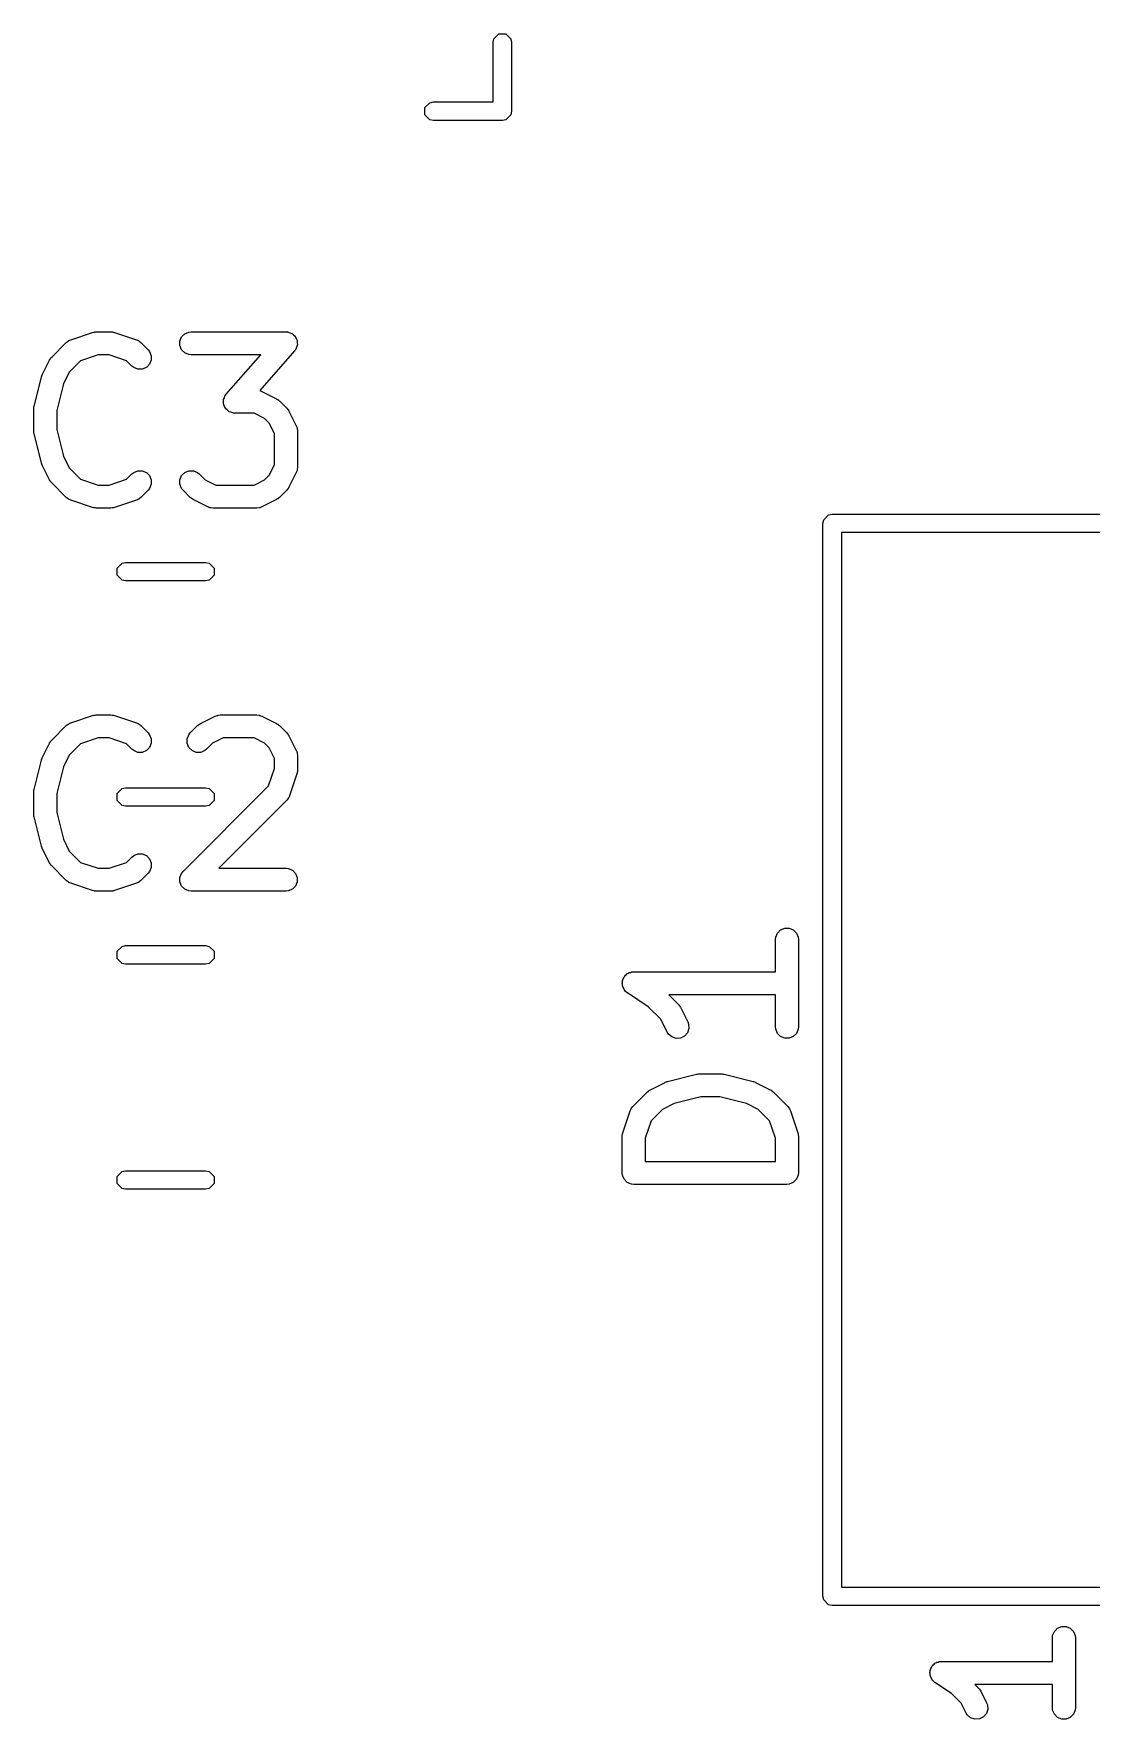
# Model space of a CAD drawing. Extents: x 6.9 to 63.2, y 18.4 to 42.8.
# Drawn here: x 47.39 to 54.29, y 20.15 to 31.15 of the extents above; entities that cross this region are included whole.
import ezdxf

# ---------------------------------------------------------------- set-up
doc = ezdxf.new("R2010")
doc.units = 0
doc.layers.add('BLACK', color=7, linetype='CONTINUOUS')

msp = doc.modelspace()

# ---------------------------------------------------------------- linework, layer by layer
at = {"layer": 'BLACK', "linetype": 'CONTINUOUS'}
for p, q in [((50.392067, 31.112961), (50.424539, 31.145433)), ((50.424539, 31.145433), (50.470461, 31.145433)), ((50.470461, 31.145433), (50.502933, 31.112961)), ((50.3875, 31.09), (50.392067, 31.112961)), ((50.3875, 30.7), (50.3875, 31.09)), ((50.502933, 31.112961), (50.5075, 31.09)), ((50.5075, 31.09), (50.5075, 30.64)), ((49.942067, 30.662961), (49.974539, 30.695433)), ((49.974539, 30.695433), (49.9975, 30.7)), ((49.9975, 30.7), (50.3875, 30.7)), ((49.942067, 30.617039), (49.942067, 30.662961)), ((49.974539, 30.584567), (49.942067, 30.617039)), ((49.9975, 30.58), (49.974539, 30.584567)), ((50.4475, 30.58), (49.9975, 30.58)), ((50.470461, 30.584567), (50.4475, 30.58)), ((50.502933, 30.617039), (50.470461, 30.584567)), ((50.5075, 30.64), (50.502933, 30.617039)), ((47.617619, 29.142718), (47.631045, 29.148712)), ((47.631045, 29.148712), (47.773901, 29.196331)), ((47.773901, 29.196331), (47.781156, 29.19798)), ((47.781156, 29.19798), (47.782987, 29.198739)), ((47.782987, 29.198739), (47.78564, 29.199)), ((47.78564, 29.199), (47.788238, 29.199591)), ((47.788238, 29.199591), (47.790212, 29.19945)), ((47.790212, 29.19945), (47.797619, 29.20018)), ((47.797619, 29.20018), (47.892857, 29.20018)), ((47.892857, 29.20018), (47.900262, 29.19945)), ((47.900262, 29.19945), (47.902237, 29.199591)), ((47.902237, 29.199591), (47.904834, 29.199)), ((47.904834, 29.199), (47.907489, 29.198739)), ((47.907489, 29.198739), (47.90932, 29.19798)), ((47.90932, 29.19798), (47.916574, 29.196331)), ((47.916574, 29.196331), (48.059431, 29.148712)), ((48.059431, 29.148712), (48.072856, 29.142718)), ((48.343108, 29.139812), (48.354307, 29.166848)), ((48.354307, 29.166848), (48.374999, 29.18754)), ((48.374999, 29.18754), (48.402035, 29.198739)), ((48.402035, 29.198739), (48.416667, 29.20018)), ((48.416667, 29.20018), (49.035714, 29.20018)), ((49.035714, 29.20018), (49.043452, 29.199417)), ((49.043452, 29.199417), (49.04542, 29.199549)), ((49.04542, 29.199549), (49.046775, 29.19909)), ((49.046775, 29.19909), (49.050346, 29.198739)), ((49.050346, 29.198739), (49.061603, 29.194075)), ((49.061603, 29.194075), (49.073141, 29.190174)), ((49.073141, 29.190174), (49.075045, 29.188508)), ((49.075045, 29.188508), (49.077382, 29.18754)), ((49.077382, 29.18754), (49.085992, 29.178929)), ((49.085992, 29.178929), (49.095165, 29.170904)), ((49.095165, 29.170904), (49.096287, 29.168634)), ((49.096287, 29.168634), (49.098074, 29.166848)), ((49.098074, 29.166848), (49.102734, 29.155597)), ((49.102734, 29.155597), (49.108137, 29.144672)), ((47.506491, 29.035356), (47.601729, 29.130594)), ((47.601729, 29.130594), (47.613094, 29.139922)), ((47.613094, 29.139922), (47.615584, 29.140953)), ((47.615584, 29.140953), (47.617619, 29.142718)), ((47.809789, 29.05018), (47.695276, 29.012009)), ((47.880687, 29.05018), (47.809789, 29.05018)), ((47.9952, 29.012008), (47.880687, 29.05018)), ((48.072856, 29.142718), (48.074891, 29.140952)), ((48.074891, 29.140952), (48.077382, 29.139921)), ((48.077382, 29.139921), (48.088747, 29.130594)), ((48.088747, 29.130594), (48.136366, 29.082975)), ((48.136366, 29.082975), (48.145693, 29.07161)), ((48.145693, 29.07161), (48.156892, 29.044574)), ((48.156892, 29.044574), (48.156892, 29.015311)), ((48.343108, 29.110548), (48.343108, 29.139812)), ((48.354307, 29.083512), (48.343108, 29.110548)), ((48.374999, 29.06282), (48.354307, 29.083512)), ((48.402035, 29.051621), (48.374999, 29.06282)), ((48.416667, 29.05018), (48.402035, 29.051621)), ((48.870432, 29.05018), (48.416667, 29.05018)), ((48.645938, 28.793616), (48.870432, 29.05018)), ((49.092157, 29.075792), (48.865261, 28.816482)), ((49.096678, 29.082116), (49.092157, 29.075792)), ((49.098074, 29.083512), (49.096678, 29.082116)), ((49.098622, 29.084835), (49.098074, 29.083512)), ((49.100708, 29.087753), (49.098622, 29.084835)), ((49.104609, 29.09929), (49.100708, 29.087753)), ((49.109273, 29.110548), (49.104609, 29.09929)), ((49.108137, 29.144672), (49.108305, 29.142148)), ((49.108305, 29.142148), (49.109273, 29.139812)), ((49.109273, 29.139812), (49.109273, 29.127627)), ((49.109273, 29.127627), (49.110083, 29.115474)), ((49.110083, 29.115474), (49.109273, 29.113078)), ((49.109273, 29.113078), (49.109273, 29.110548)), ((47.444823, 28.920626), (47.492442, 29.015864)), ((47.492442, 29.015864), (47.496406, 29.022163)), ((47.496406, 29.022163), (47.497164, 29.023991)), ((47.497164, 29.023991), (47.498852, 29.026047)), ((47.498852, 29.026047), (47.500274, 29.028307)), ((47.500274, 29.028307), (47.501772, 29.029606)), ((47.501772, 29.029606), (47.506491, 29.035356)), ((47.621163, 28.937896), (47.582669, 28.860909)), ((47.695276, 29.012009), (47.621163, 28.937896)), ((48.0303, 28.976909), (47.9952, 29.012008)), ((48.041665, 28.967582), (48.0303, 28.976909)), ((48.068701, 28.956383), (48.041665, 28.967582)), ((48.097964, 28.956383), (48.068701, 28.956383)), ((48.125, 28.967582), (48.097964, 28.956383)), ((48.145693, 28.988275), (48.125, 28.967582)), ((48.156892, 29.015311), (48.145693, 28.988275)), ((47.391525, 28.714799), (47.439144, 28.905275)), ((47.439144, 28.905275), (47.439529, 28.906354)), ((47.439529, 28.906354), (47.439568, 28.906894)), ((47.439568, 28.906894), (47.441895, 28.912975)), ((47.441895, 28.912975), (47.444091, 28.919121)), ((47.444091, 28.919121), (47.444413, 28.919556)), ((47.444413, 28.919556), (47.444823, 28.920626)), ((47.582669, 28.860909), (47.539286, 28.687375)), ((48.865261, 28.816482), (48.878779, 28.81131)), ((47.390184, 28.705728), (47.390727, 28.711241)), ((47.390727, 28.711241), (47.391149, 28.712262)), ((47.391149, 28.712262), (47.391525, 28.714799)), ((48.628012, 28.753934), (48.628822, 28.756329)), ((48.628822, 28.74178), (48.628012, 28.753934)), ((48.628822, 28.75886), (48.633485, 28.770117)), ((48.628822, 28.756329), (48.628822, 28.75886)), ((48.628822, 28.729596), (48.628822, 28.74178)), ((48.629789, 28.727259), (48.628822, 28.729596)), ((48.629958, 28.724736), (48.629789, 28.727259)), ((48.63536, 28.71381), (48.629958, 28.724736)), ((48.633485, 28.770117), (48.637387, 28.781655)), ((48.640021, 28.70256), (48.63536, 28.71381)), ((48.637387, 28.781655), (48.639472, 28.784572)), ((48.639472, 28.784572), (48.640021, 28.785896)), ((48.640021, 28.785896), (48.641416, 28.787291)), ((48.641416, 28.787291), (48.645938, 28.793616)), ((48.878779, 28.81131), (48.974017, 28.763691)), ((48.974017, 28.763691), (48.980316, 28.759726)), ((48.980316, 28.759726), (48.982144, 28.758969)), ((48.982144, 28.758969), (48.9842, 28.75728)), ((48.9842, 28.75728), (48.98646, 28.755859)), ((48.98646, 28.755859), (48.987759, 28.75436)), ((48.987759, 28.75436), (48.993509, 28.749642)), ((48.993509, 28.749642), (49.041128, 28.702023)), ((47.389286, 28.696609), (47.389537, 28.699162)), ((47.389286, 28.553752), (47.389286, 28.696609)), ((47.389375, 28.700255), (47.390184, 28.705728)), ((47.389537, 28.699162), (47.389375, 28.700255)), ((47.539286, 28.687375), (47.539286, 28.562986)), ((48.641807, 28.700773), (48.640021, 28.70256)), ((48.64293, 28.698504), (48.641807, 28.700773)), ((48.652102, 28.690478), (48.64293, 28.698504)), ((48.660713, 28.681868), (48.652102, 28.690478)), ((48.663049, 28.680899), (48.660713, 28.681868)), ((48.664954, 28.679234), (48.663049, 28.680899)), ((48.676491, 28.675332), (48.664954, 28.679234)), ((48.687749, 28.670669), (48.676491, 28.675332)), ((48.691319, 28.670317), (48.687749, 28.670669)), ((48.692675, 28.669859), (48.691319, 28.670317)), ((48.694642, 28.66999), (48.692675, 28.669859)), ((48.702381, 28.669228), (48.694642, 28.66999)), ((48.827533, 28.669228), (48.702381, 28.669228)), ((48.896049, 28.63497), (48.827533, 28.669228)), ((48.926456, 28.604563), (48.896049, 28.63497)), ((48.960714, 28.536047), (48.926456, 28.604563)), ((49.041128, 28.702023), (49.045846, 28.696273)), ((49.045846, 28.696273), (49.047345, 28.694974)), ((49.047345, 28.694974), (49.048766, 28.692714)), ((49.048766, 28.692714), (49.050455, 28.690658)), ((49.050455, 28.690658), (49.051212, 28.68883)), ((49.051212, 28.68883), (49.055177, 28.682531)), ((49.055177, 28.682531), (49.102796, 28.587293)), ((47.389537, 28.551198), (47.389286, 28.553752)), ((47.389375, 28.550106), (47.389537, 28.551198)), ((47.390184, 28.544632), (47.389375, 28.550106)), ((47.390727, 28.53912), (47.390184, 28.544632)), ((47.391149, 28.538098), (47.390727, 28.53912)), ((47.391525, 28.535562), (47.391149, 28.538098)), ((47.439144, 28.345086), (47.391525, 28.535562)), ((47.539286, 28.562986), (47.582669, 28.389452)), ((48.960714, 28.333362), (48.960714, 28.536047)), ((49.102796, 28.587293), (49.108051, 28.573562)), ((49.108051, 28.573562), (49.108242, 28.570872)), ((49.108242, 28.570872), (49.109273, 28.568384)), ((49.109273, 28.568384), (49.110714, 28.553752)), ((49.110714, 28.553752), (49.110714, 28.315657)), ((47.582669, 28.389452), (47.621163, 28.312465)), ((47.439529, 28.344006), (47.439144, 28.345086)), ((47.439568, 28.343467), (47.439529, 28.344006)), ((47.441895, 28.337385), (47.439568, 28.343467)), ((47.444091, 28.33124), (47.441895, 28.337385)), ((47.444413, 28.330804), (47.444091, 28.33124)), ((47.444823, 28.329735), (47.444413, 28.330804)), ((47.492442, 28.234497), (47.444823, 28.329735)), ((47.621163, 28.312465), (47.695275, 28.238352)), ((47.995199, 28.238351), (48.0303, 28.273452)), ((48.0303, 28.273452), (48.041665, 28.282779)), ((48.041665, 28.282779), (48.068701, 28.293978)), ((48.068701, 28.293978), (48.097964, 28.293978)), ((48.097964, 28.293978), (48.125, 28.282779)), ((48.125, 28.282779), (48.145693, 28.262086)), ((48.354307, 28.262087), (48.374999, 28.282779)), ((48.374999, 28.282779), (48.402036, 28.293978)), ((48.402036, 28.293978), (48.431298, 28.293978)), ((48.431298, 28.293978), (48.458335, 28.282779)), ((48.458335, 28.282779), (48.4697, 28.273452)), ((48.4697, 28.273452), (48.508712, 28.234439)), ((48.926456, 28.264846), (48.960714, 28.333362)), ((49.102796, 28.282116), (49.055177, 28.186878)), ((49.108051, 28.295847), (49.102796, 28.282116)), ((49.108242, 28.298536), (49.108051, 28.295847)), ((49.109273, 28.301025), (49.108242, 28.298536)), ((49.110714, 28.315657), (49.109273, 28.301025)), ((47.496406, 28.228197), (47.492442, 28.234497)), ((47.497164, 28.22637), (47.496406, 28.228197)), ((47.498852, 28.224313), (47.497164, 28.22637)), ((47.500274, 28.222054), (47.498852, 28.224313)), ((47.501772, 28.220754), (47.500274, 28.222054)), ((47.506491, 28.215005), (47.501772, 28.220754)), ((47.601729, 28.119767), (47.506491, 28.215005)), ((47.695275, 28.238352), (47.80979, 28.20018)), ((47.80979, 28.20018), (47.880686, 28.20018)), ((47.880686, 28.20018), (47.995199, 28.238351)), ((48.136366, 28.167386), (48.088747, 28.119767)), ((48.145693, 28.178751), (48.136366, 28.167386)), ((48.145693, 28.262086), (48.156892, 28.23505)), ((48.156892, 28.205787), (48.145693, 28.178751)), ((48.156892, 28.23505), (48.156892, 28.205787)), ((48.343108, 28.23505), (48.354307, 28.262087)), ((48.343108, 28.205788), (48.343108, 28.23505)), ((48.354307, 28.178751), (48.343108, 28.205788)), ((48.363634, 28.167386), (48.354307, 28.178751)), ((48.411253, 28.119767), (48.363634, 28.167386)), ((48.508712, 28.234439), (48.57723, 28.20018)), ((48.57723, 28.20018), (48.827532, 28.20018)), ((48.827532, 28.20018), (48.896048, 28.234438)), ((48.896048, 28.234438), (48.926456, 28.264846)), ((49.041128, 28.167386), (48.993509, 28.119767)), ((49.045846, 28.173135), (49.041128, 28.167386)), ((49.047345, 28.174435), (49.045846, 28.173135)), ((49.048766, 28.176694), (49.047345, 28.174435)), ((49.050455, 28.178751), (49.048766, 28.176694)), ((49.051212, 28.180578), (49.050455, 28.178751)), ((49.055177, 28.186878), (49.051212, 28.180578)), ((47.613094, 28.110439), (47.601729, 28.119767)), ((47.615584, 28.109407), (47.613094, 28.110439)), ((47.617619, 28.107643), (47.615584, 28.109407)), ((47.631044, 28.101649), (47.617619, 28.107643)), ((47.773902, 28.054029), (47.631044, 28.101649)), ((47.781156, 28.052379), (47.773902, 28.054029)), ((47.782987, 28.051621), (47.781156, 28.052379)), ((47.78564, 28.051359), (47.782987, 28.051621)), ((47.788238, 28.050769), (47.78564, 28.051359)), ((47.790213, 28.050909), (47.788238, 28.050769)), ((47.797619, 28.05018), (47.790213, 28.050909)), ((47.892857, 28.05018), (47.797619, 28.05018)), ((47.900262, 28.050909), (47.892857, 28.05018)), ((47.902238, 28.050769), (47.900262, 28.050909)), ((47.904835, 28.051359), (47.902238, 28.050769)), ((47.907489, 28.051621), (47.904835, 28.051359)), ((47.909319, 28.052379), (47.907489, 28.051621)), ((47.916575, 28.054029), (47.909319, 28.052379)), ((48.059432, 28.101649), (47.916575, 28.054029)), ((48.072857, 28.107643), (48.059432, 28.101649)), ((48.074893, 28.109409), (48.072857, 28.107643)), ((48.077382, 28.11044), (48.074893, 28.109409)), ((48.088747, 28.119767), (48.077382, 28.11044)), ((48.417005, 28.115046), (48.411253, 28.119767)), ((48.418302, 28.113551), (48.417005, 28.115046)), ((48.420557, 28.112131), (48.418302, 28.113551)), ((48.422618, 28.11044), (48.420557, 28.112131)), ((48.424446, 28.109682), (48.422618, 28.11044)), ((48.430744, 28.105718), (48.424446, 28.109682)), ((48.525983, 28.058098), (48.430744, 28.105718)), ((48.539714, 28.052843), (48.525983, 28.058098)), ((48.542403, 28.052651), (48.539714, 28.052843)), ((48.544892, 28.051621), (48.542403, 28.052651)), ((48.559524, 28.05018), (48.544892, 28.051621)), ((48.845238, 28.05018), (48.559524, 28.05018)), ((48.85987, 28.051621), (48.845238, 28.05018)), ((48.862358, 28.052651), (48.85987, 28.051621)), ((48.865048, 28.052843), (48.862358, 28.052651)), ((48.87878, 28.058098), (48.865048, 28.052843)), ((48.974018, 28.105718), (48.87878, 28.058098)), ((48.980316, 28.109683), (48.974018, 28.105718)), ((48.982144, 28.11044), (48.980316, 28.109683)), ((48.984201, 28.112128), (48.982144, 28.11044)), ((48.986461, 28.113551), (48.984201, 28.112128)), ((48.98776, 28.115049), (48.986461, 28.113551)), ((48.993509, 28.119767), (48.98776, 28.115049)), ((52.54, 27.95), (52.544567, 27.972961)), ((52.54, 20.95), (52.54, 27.95)), ((52.544567, 27.972961), (52.577039, 28.005433)), ((52.577039, 28.005433), (52.6, 28.01)), ((52.6, 28.01), (57.65, 28.01)), ((52.66, 27.89), (52.66, 21.01)), ((57.625148, 27.89), (52.66, 27.89)), ((47.933315, 27.657961), (47.965787, 27.690433)), ((47.933315, 27.612039), (47.933315, 27.657961)), ((47.965787, 27.579567), (47.933315, 27.612039)), ((47.965787, 27.690433), (47.988748, 27.695)), ((47.988748, 27.695), (48.511252, 27.695)), ((48.511252, 27.695), (48.534213, 27.690433)), ((48.534213, 27.690433), (48.566685, 27.657961)), ((48.566685, 27.612039), (48.534213, 27.579567)), ((48.566685, 27.657961), (48.566685, 27.612039)), ((47.988748, 27.575), (47.965787, 27.579567)), ((48.511252, 27.575), (47.988748, 27.575)), ((48.534213, 27.579567), (48.511252, 27.575)), ((47.506491, 26.535356), (47.601729, 26.630594)), ((47.601729, 26.630594), (47.613094, 26.639922)), ((47.613094, 26.639922), (47.615584, 26.640953)), ((47.615584, 26.640953), (47.617619, 26.642718)), ((47.617619, 26.642718), (47.631045, 26.648712)), ((47.631045, 26.648712), (47.773901, 26.696331)), ((47.773901, 26.696331), (47.781156, 26.69798)), ((47.781156, 26.69798), (47.782987, 26.698739)), ((47.782987, 26.698739), (47.78564, 26.699)), ((47.78564, 26.699), (47.788238, 26.699591)), ((47.788238, 26.699591), (47.790212, 26.69945)), ((47.790212, 26.69945), (47.797619, 26.70018)), ((47.797619, 26.70018), (47.892857, 26.70018)), ((47.892857, 26.70018), (47.900262, 26.69945)), ((47.900262, 26.69945), (47.902237, 26.699591)), ((47.902237, 26.699591), (47.904834, 26.699)), ((47.904834, 26.699), (47.907489, 26.698739)), ((47.907489, 26.698739), (47.90932, 26.69798)), ((47.90932, 26.69798), (47.916574, 26.696331)), ((47.916574, 26.696331), (48.059431, 26.648712)), ((48.059431, 26.648712), (48.072856, 26.642718)), ((48.072856, 26.642718), (48.074891, 26.640952)), ((48.074891, 26.640952), (48.077382, 26.639921)), ((48.077382, 26.639921), (48.088747, 26.630594)), ((48.088747, 26.630594), (48.136366, 26.582975)), ((48.411253, 26.582975), (48.458872, 26.630594)), ((48.458872, 26.630594), (48.464621, 26.635312)), ((48.464621, 26.635312), (48.465921, 26.636811)), ((48.465921, 26.636811), (48.46818, 26.638232)), ((48.46818, 26.638232), (48.470237, 26.639921)), ((48.470237, 26.639921), (48.472064, 26.640678)), ((48.472064, 26.640678), (48.478364, 26.644643)), ((48.478364, 26.644643), (48.573602, 26.692262)), ((48.573602, 26.692262), (48.587333, 26.697517)), ((48.587333, 26.697517), (48.590022, 26.697708)), ((48.590022, 26.697708), (48.592511, 26.698739)), ((48.592511, 26.698739), (48.607143, 26.70018)), ((48.607143, 26.70018), (48.845238, 26.70018)), ((48.845238, 26.70018), (48.85987, 26.698739)), ((48.85987, 26.698739), (48.862359, 26.697707)), ((48.862359, 26.697707), (48.865047, 26.697517)), ((48.865047, 26.697517), (48.878779, 26.692262)), ((48.878779, 26.692262), (48.974017, 26.644643)), ((48.974017, 26.644643), (48.980316, 26.640678)), ((48.980316, 26.640678), (48.982144, 26.639921)), ((48.982144, 26.639921), (48.9842, 26.638232)), ((48.9842, 26.638232), (48.98646, 26.636811)), ((48.98646, 26.636811), (48.987759, 26.635312)), ((48.987759, 26.635312), (48.993509, 26.630594)), ((48.993509, 26.630594), (49.041128, 26.582975)), ((47.444823, 26.420626), (47.492442, 26.515864)), ((47.492442, 26.515864), (47.496406, 26.522163)), ((47.496406, 26.522163), (47.497164, 26.523991)), ((47.497164, 26.523991), (47.498852, 26.526047)), ((47.498852, 26.526047), (47.500274, 26.528307)), ((47.500274, 26.528307), (47.501772, 26.529606)), ((47.501772, 26.529606), (47.506491, 26.535356)), ((47.695276, 26.512009), (47.621163, 26.437896)), ((47.809789, 26.55018), (47.695276, 26.512009)), ((47.880687, 26.55018), (47.809789, 26.55018)), ((47.9952, 26.512008), (47.880687, 26.55018)), ((48.0303, 26.476909), (47.9952, 26.512008)), ((48.136366, 26.582975), (48.145693, 26.57161)), ((48.145693, 26.57161), (48.156892, 26.544574)), ((48.156892, 26.515311), (48.145693, 26.488275)), ((48.156892, 26.544574), (48.156892, 26.515311)), ((48.390727, 26.544573), (48.401926, 26.57161)), ((48.390727, 26.515311), (48.390727, 26.544573)), ((48.401926, 26.488274), (48.390727, 26.515311)), ((48.401926, 26.57161), (48.411253, 26.582975)), ((48.556332, 26.515922), (48.517319, 26.476909)), ((48.624848, 26.55018), (48.556332, 26.515922)), ((48.827533, 26.55018), (48.624848, 26.55018)), ((48.896049, 26.515922), (48.827533, 26.55018)), ((48.926456, 26.485515), (48.896049, 26.515922)), ((49.041128, 26.582975), (49.045846, 26.577225)), ((49.045846, 26.577225), (49.047345, 26.575926)), ((49.047345, 26.575926), (49.048766, 26.573666)), ((49.048766, 26.573666), (49.050455, 26.57161)), ((49.050455, 26.57161), (49.051212, 26.569782)), ((49.051212, 26.569782), (49.055177, 26.563483)), ((49.055177, 26.563483), (49.102796, 26.468245)), ((47.391525, 26.214799), (47.439144, 26.405275)), ((47.439144, 26.405275), (47.439529, 26.406354)), ((47.439529, 26.406354), (47.439568, 26.406894)), ((47.439568, 26.406894), (47.441895, 26.412975)), ((47.441895, 26.412975), (47.444091, 26.419121)), ((47.444091, 26.419121), (47.444413, 26.419556)), ((47.444413, 26.419556), (47.444823, 26.420626)), ((47.621163, 26.437896), (47.582669, 26.360909)), ((48.041665, 26.467582), (48.0303, 26.476909)), ((48.068701, 26.456383), (48.041665, 26.467582)), ((48.097964, 26.456383), (48.068701, 26.456383)), ((48.125, 26.467582), (48.097964, 26.456383)), ((48.145693, 26.488275), (48.125, 26.467582)), ((48.422618, 26.467582), (48.401926, 26.488274)), ((48.449655, 26.456383), (48.422618, 26.467582)), ((48.478917, 26.456383), (48.449655, 26.456383)), ((48.505954, 26.467582), (48.478917, 26.456383)), ((48.517319, 26.476909), (48.505954, 26.467582)), ((48.960714, 26.416999), (48.926456, 26.485515)), ((48.960714, 26.351636), (48.960714, 26.416999)), ((49.102796, 26.468245), (49.108051, 26.454514)), ((49.108051, 26.454514), (49.108242, 26.451824)), ((49.108242, 26.451824), (49.109273, 26.449336)), ((49.109273, 26.449336), (49.110714, 26.434704)), ((49.110714, 26.434704), (49.110714, 26.339466)), ((47.582669, 26.360909), (47.539286, 26.187375)), ((48.922542, 26.237122), (48.960714, 26.351636)), ((49.106865, 26.315748), (49.059246, 26.172892)), ((49.108514, 26.323003), (49.106865, 26.315748)), ((49.109273, 26.324834), (49.108514, 26.323003)), ((49.109534, 26.327487), (49.109273, 26.324834)), ((49.110125, 26.330085), (49.109534, 26.327487)), ((49.110714, 26.339466), (49.109984, 26.332059)), ((49.109984, 26.332059), (49.110125, 26.330085)), ((47.389286, 26.196609), (47.389537, 26.199162)), ((47.389286, 26.053752), (47.389286, 26.196609)), ((47.389375, 26.200255), (47.390184, 26.205728)), ((47.389537, 26.199162), (47.389375, 26.200255)), ((47.390184, 26.205728), (47.390727, 26.211241)), ((47.390727, 26.211241), (47.391149, 26.212262)), ((47.391149, 26.212262), (47.391525, 26.214799)), ((47.539286, 26.187375), (47.539286, 26.062986)), ((47.933315, 26.187961), (47.965787, 26.220433)), ((47.933315, 26.142039), (47.933315, 26.187961)), ((47.965787, 26.220433), (47.988748, 26.225)), ((47.988748, 26.225), (48.511252, 26.225)), ((48.363634, 25.678213), (48.922542, 26.237122)), ((48.511252, 26.225), (48.534213, 26.220433)), ((48.534213, 26.220433), (48.566685, 26.187961)), ((48.566685, 26.187961), (48.566685, 26.142039)), ((47.965787, 26.109567), (47.933315, 26.142039)), ((47.988748, 26.105), (47.965787, 26.109567)), ((48.511252, 26.105), (47.988748, 26.105)), ((48.534213, 26.109567), (48.511252, 26.105)), ((48.566685, 26.142039), (48.534213, 26.109567)), ((49.041128, 26.143576), (48.597733, 25.70018)), ((49.050456, 26.154941), (49.041128, 26.143576)), ((49.051487, 26.157431), (49.050456, 26.154941)), ((49.053252, 26.159466), (49.051487, 26.157431)), ((49.059246, 26.172892), (49.053252, 26.159466)), ((47.389537, 26.051198), (47.389286, 26.053752)), ((47.389375, 26.050106), (47.389537, 26.051198)), ((47.390184, 26.044632), (47.389375, 26.050106)), ((47.390727, 26.03912), (47.390184, 26.044632)), ((47.391149, 26.038098), (47.390727, 26.03912)), ((47.391525, 26.035562), (47.391149, 26.038098)), ((47.439144, 25.845086), (47.391525, 26.035562)), ((47.539286, 26.062986), (47.582669, 25.889452)), ((47.582669, 25.889452), (47.621163, 25.812465)), ((47.439529, 25.844006), (47.439144, 25.845086)), ((47.439568, 25.843467), (47.439529, 25.844006)), ((47.441895, 25.837385), (47.439568, 25.843467)), ((47.444091, 25.83124), (47.441895, 25.837385)), ((47.444413, 25.830804), (47.444091, 25.83124)), ((47.444823, 25.829735), (47.444413, 25.830804)), ((47.492442, 25.734497), (47.444823, 25.829735)), ((47.621163, 25.812465), (47.695275, 25.738352)), ((47.695275, 25.738352), (47.80979, 25.70018)), ((47.880686, 25.70018), (47.995199, 25.738351)), ((47.995199, 25.738351), (48.0303, 25.773452)), ((48.0303, 25.773452), (48.041665, 25.782779)), ((48.041665, 25.782779), (48.068701, 25.793978)), ((48.068701, 25.793978), (48.097964, 25.793978)), ((48.097964, 25.793978), (48.125, 25.782779)), ((48.125, 25.782779), (48.145693, 25.762086)), ((48.145693, 25.762086), (48.156892, 25.73505)), ((47.496406, 25.728197), (47.492442, 25.734497)), ((47.497164, 25.72637), (47.496406, 25.728197)), ((47.498852, 25.724313), (47.497164, 25.72637)), ((47.500274, 25.722054), (47.498852, 25.724313)), ((47.501772, 25.720754), (47.500274, 25.722054)), ((47.506491, 25.715005), (47.501772, 25.720754)), ((47.601729, 25.619767), (47.506491, 25.715005)), ((47.80979, 25.70018), (47.880686, 25.70018)), ((48.136366, 25.667386), (48.088747, 25.619767)), ((48.145693, 25.678751), (48.136366, 25.667386)), ((48.156892, 25.705787), (48.145693, 25.678751)), ((48.156892, 25.73505), (48.156892, 25.705787)), ((48.343108, 25.639812), (48.354307, 25.666848)), ((48.343108, 25.610548), (48.343108, 25.639812)), ((48.354307, 25.666848), (48.363634, 25.678213)), ((48.597733, 25.70018), (49.035714, 25.70018)), ((49.035714, 25.70018), (49.050346, 25.698739)), ((49.050346, 25.698739), (49.077382, 25.68754)), ((49.077382, 25.68754), (49.098074, 25.666848)), ((49.098074, 25.666848), (49.109273, 25.639812)), ((49.109273, 25.639812), (49.109273, 25.610548)), ((47.613094, 25.610439), (47.601729, 25.619767)), ((47.615584, 25.609407), (47.613094, 25.610439)), ((47.617619, 25.607643), (47.615584, 25.609407)), ((47.631044, 25.601649), (47.617619, 25.607643)), ((47.773902, 25.554029), (47.631044, 25.601649)), ((47.781156, 25.552379), (47.773902, 25.554029)), ((47.782987, 25.551621), (47.781156, 25.552379)), ((47.78564, 25.551359), (47.782987, 25.551621)), ((47.788238, 25.550769), (47.78564, 25.551359)), ((47.790213, 25.550909), (47.788238, 25.550769)), ((47.797619, 25.55018), (47.790213, 25.550909)), ((47.892857, 25.55018), (47.797619, 25.55018)), ((47.900262, 25.550909), (47.892857, 25.55018)), ((47.902238, 25.550769), (47.900262, 25.550909)), ((47.904835, 25.551359), (47.902238, 25.550769)), ((47.907489, 25.551621), (47.904835, 25.551359)), ((47.909319, 25.552379), (47.907489, 25.551621)), ((47.916575, 25.554029), (47.909319, 25.552379)), ((48.059432, 25.601649), (47.916575, 25.554029)), ((48.072857, 25.607643), (48.059432, 25.601649)), ((48.074893, 25.609409), (48.072857, 25.607643)), ((48.077382, 25.61044), (48.074893, 25.609409)), ((48.088747, 25.619767), (48.077382, 25.61044)), ((48.354307, 25.583512), (48.343108, 25.610548)), ((48.374999, 25.56282), (48.354307, 25.583512)), ((48.402035, 25.551621), (48.374999, 25.56282)), ((48.416667, 25.55018), (48.402035, 25.551621)), ((49.035714, 25.55018), (48.416667, 25.55018)), ((49.050346, 25.551621), (49.035714, 25.55018)), ((49.077382, 25.56282), (49.050346, 25.551621)), ((49.098074, 25.583512), (49.077382, 25.56282)), ((49.109273, 25.610548), (49.098074, 25.583512)), ((52.242459, 25.277382), (52.263151, 25.298074)), ((52.263151, 25.298074), (52.290187, 25.309273)), ((52.290187, 25.309273), (52.319451, 25.309273)), ((52.319451, 25.309273), (52.346487, 25.298074)), ((52.346487, 25.298074), (52.367179, 25.277382)), ((47.933315, 25.157961), (47.965787, 25.190433)), ((47.965787, 25.190433), (47.988748, 25.195)), ((47.988748, 25.195), (48.511252, 25.195)), ((48.511252, 25.195), (48.534213, 25.190433)), ((48.534213, 25.190433), (48.566685, 25.157961)), ((52.229819, 25.235714), (52.23126, 25.250346)), ((52.229819, 25.025), (52.229819, 25.235714)), ((52.23126, 25.250346), (52.242459, 25.277382)), ((52.367179, 25.277382), (52.378378, 25.250346)), ((52.378378, 25.250346), (52.379819, 25.235714)), ((52.379819, 25.235714), (52.379819, 24.664286)), ((47.933315, 25.112039), (47.933315, 25.157961)), ((47.965787, 25.079567), (47.933315, 25.112039)), ((47.988748, 25.075), (47.965787, 25.079567)), ((48.534213, 25.079567), (48.511252, 25.075)), ((48.566685, 25.112039), (48.534213, 25.079567)), ((48.566685, 25.157961), (48.566685, 25.112039)), ((48.511252, 25.075), (47.988748, 25.075)), ((51.23126, 24.964632), (51.234072, 24.97142)), ((51.234072, 24.97142), (51.235498, 24.978629)), ((51.235498, 24.978629), (51.239617, 24.984807)), ((51.239617, 24.984807), (51.242459, 24.991668)), ((51.242459, 24.991668), (51.247654, 24.996863)), ((51.247654, 24.996863), (51.251731, 25.002978)), ((51.251731, 25.002978), (51.2579, 25.007109)), ((51.2579, 25.007109), (51.263151, 25.01236)), ((51.263151, 25.01236), (51.26994, 25.015172)), ((51.26994, 25.015172), (51.276046, 25.019261)), ((51.276046, 25.019261), (51.283326, 25.020717)), ((51.283326, 25.020717), (51.290187, 25.023559)), ((51.290187, 25.023559), (51.304663, 25.024984)), ((51.304663, 25.024984), (51.30474, 25.025)), ((51.30474, 25.025), (51.304766, 25.024994)), ((51.304766, 25.024994), (51.304819, 25.025)), ((51.304819, 25.025), (52.229819, 25.025)), ((51.229819, 24.949921), (51.23126, 24.957205)), ((51.23126, 24.942716), (51.229819, 24.949921)), ((51.23126, 24.957205), (51.23126, 24.964632)), ((51.23126, 24.935368), (51.23126, 24.942716)), ((51.234101, 24.928507), (51.23126, 24.935368)), ((51.235558, 24.921227), (51.234101, 24.928507)), ((51.239646, 24.915121), (51.235558, 24.921227)), ((51.242459, 24.908332), (51.239646, 24.915121)), ((51.247709, 24.903081), (51.242459, 24.908332)), ((51.251841, 24.896912), (51.247709, 24.903081)), ((51.263099, 24.887691), (51.251841, 24.896912)), ((51.263151, 24.88764), (51.263099, 24.887691)), ((51.263173, 24.88763), (51.263151, 24.88764)), ((51.263216, 24.887596), (51.263173, 24.88763)), ((51.399894, 24.796477), (51.263216, 24.887596)), ((52.229819, 24.875), (51.533504, 24.875)), ((51.533504, 24.875), (51.595947, 24.812557)), ((52.229819, 24.664286), (52.229819, 24.875)), ((51.481275, 24.715097), (51.399894, 24.796477)), ((51.595947, 24.812557), (51.600667, 24.806806)), ((51.600667, 24.806806), (51.602164, 24.805508)), ((51.602164, 24.805508), (51.603583, 24.803253)), ((51.603583, 24.803253), (51.605275, 24.801192)), ((51.605275, 24.801192), (51.606033, 24.799359)), ((51.606033, 24.799359), (51.609996, 24.793065)), ((51.609996, 24.793065), (51.657615, 24.697827)), ((51.523451, 24.630745), (51.481275, 24.715097)), ((51.664944, 24.654906), (51.65569, 24.627144)), ((51.657615, 24.697827), (51.66287, 24.684096)), ((51.66287, 24.684096), (51.664944, 24.654906)), ((52.23126, 24.649654), (52.229819, 24.664286)), ((52.242459, 24.622618), (52.23126, 24.649654)), ((52.378378, 24.649654), (52.367179, 24.622618)), ((52.379819, 24.664286), (52.378378, 24.649654)), ((51.531283, 24.618302), (51.523451, 24.630745)), ((51.553391, 24.599129), (51.531283, 24.618302)), ((51.581152, 24.589875), (51.553391, 24.599129)), ((51.610342, 24.591949), (51.581152, 24.589875)), ((51.636517, 24.605037), (51.610342, 24.591949)), ((51.65569, 24.627144), (51.636517, 24.605037)), ((52.263151, 24.601926), (52.242459, 24.622618)), ((52.290187, 24.590727), (52.263151, 24.601926)), ((52.319451, 24.590727), (52.290187, 24.590727)), ((52.346487, 24.601926), (52.319451, 24.590727)), ((52.367179, 24.622618), (52.346487, 24.601926)), ((51.517014, 24.30572), (51.523104, 24.308051)), ((51.523104, 24.308051), (51.523644, 24.308089)), ((51.523644, 24.308089), (51.524724, 24.308475)), ((51.524724, 24.308475), (51.7152, 24.356094)), ((51.7152, 24.356094), (51.717736, 24.356469)), ((51.717736, 24.356469), (51.718758, 24.356892)), ((51.718758, 24.356892), (51.72427, 24.357434)), ((51.72427, 24.357434), (51.729744, 24.358244)), ((51.729744, 24.358244), (51.730836, 24.358081)), ((51.730836, 24.358081), (51.73339, 24.358333)), ((51.73339, 24.358333), (51.876247, 24.358333)), ((51.876247, 24.358333), (51.8788, 24.358081)), ((51.8788, 24.358081), (51.879893, 24.358244)), ((51.879893, 24.358244), (51.885366, 24.357434)), ((51.885366, 24.357434), (51.890879, 24.356892)), ((51.890879, 24.356892), (51.8919, 24.356469)), ((51.8919, 24.356469), (51.894437, 24.356094)), ((51.894437, 24.356094), (52.084913, 24.308475)), ((52.084913, 24.308475), (52.085992, 24.308089)), ((52.085992, 24.308089), (52.086532, 24.308051)), ((52.086532, 24.308051), (52.092613, 24.305723)), ((51.299405, 24.14589), (51.394643, 24.241128)), ((51.394643, 24.241128), (51.400393, 24.245848)), ((51.400393, 24.245848), (51.401692, 24.247345)), ((51.401692, 24.247345), (51.403946, 24.248764)), ((51.403946, 24.248764), (51.406008, 24.250456)), ((51.406008, 24.250456), (51.40784, 24.251214)), ((51.40784, 24.251214), (51.414135, 24.255177)), ((51.414135, 24.255177), (51.509373, 24.302796)), ((51.509373, 24.302796), (51.510442, 24.303205)), ((51.510442, 24.303205), (51.510878, 24.303528)), ((51.510878, 24.303528), (51.517014, 24.30572)), ((51.742624, 24.208333), (51.56909, 24.164949)), ((51.867013, 24.208333), (51.742624, 24.208333)), ((52.040547, 24.164949), (51.867013, 24.208333)), ((52.092613, 24.305723), (52.098759, 24.303528)), ((52.098759, 24.303528), (52.099194, 24.303205)), ((52.099194, 24.303205), (52.100264, 24.302796)), ((52.100264, 24.302796), (52.195502, 24.255177)), ((52.195502, 24.255177), (52.201798, 24.251213)), ((52.201798, 24.251213), (52.203628, 24.250456)), ((52.203628, 24.250456), (52.205686, 24.248766)), ((52.205686, 24.248766), (52.207945, 24.247345)), ((52.207945, 24.247345), (52.209244, 24.245846)), ((52.209244, 24.245846), (52.214994, 24.241128)), ((52.214994, 24.241128), (52.310233, 24.14589)), ((51.233668, 23.973717), (51.281287, 24.116574)), ((51.281287, 24.116574), (51.287281, 24.129999)), ((51.287281, 24.129999), (51.289046, 24.132034)), ((51.289046, 24.132034), (51.290078, 24.134525)), ((51.290078, 24.134525), (51.299405, 24.14589)), ((51.492103, 24.126456), (51.41799, 24.052343)), ((51.56909, 24.164949), (51.492103, 24.126456)), ((52.117534, 24.126455), (52.040547, 24.164949)), ((52.191648, 24.052342), (52.117534, 24.126455)), ((52.310233, 24.14589), (52.319561, 24.134525)), ((52.319561, 24.134525), (52.320592, 24.132034)), ((52.320592, 24.132034), (52.322357, 24.13)), ((52.322357, 24.13), (52.328351, 24.116574)), ((52.328351, 24.116574), (52.37597, 23.973718)), ((51.41799, 24.052343), (51.379819, 23.937829)), ((52.229819, 23.93783), (52.191648, 24.052342)), ((51.229819, 23.95), (51.230548, 23.957405)), ((51.229819, 23.711905), (51.229819, 23.95)), ((51.230408, 23.95938), (51.230998, 23.961977)), ((51.230548, 23.957405), (51.230408, 23.95938)), ((51.230998, 23.961977), (51.23126, 23.964632)), ((51.23126, 23.964632), (51.232018, 23.966463)), ((51.232018, 23.966463), (51.233668, 23.973717)), ((51.379819, 23.937829), (51.379819, 23.786905)), ((52.229819, 23.786905), (52.229819, 23.93783)), ((52.37597, 23.973718), (52.377619, 23.966462)), ((52.377619, 23.966462), (52.378378, 23.964632)), ((52.378378, 23.964632), (52.378639, 23.961978)), ((52.378639, 23.961978), (52.37923, 23.959381)), ((52.37923, 23.959381), (52.379089, 23.957406)), ((52.379089, 23.957406), (52.379819, 23.95)), ((52.379819, 23.95), (52.379819, 23.711905)), ((51.379819, 23.786905), (52.229819, 23.786905)), ((47.933315, 23.687961), (47.965787, 23.720433)), ((47.933315, 23.642039), (47.933315, 23.687961)), ((47.965787, 23.720433), (47.988748, 23.725)), ((47.988748, 23.725), (48.511252, 23.725)), ((48.511252, 23.725), (48.534213, 23.720433)), ((48.534213, 23.720433), (48.566685, 23.687961)), ((48.566685, 23.687961), (48.566685, 23.642039)), ((51.23126, 23.697273), (51.229819, 23.711905)), ((51.242459, 23.670237), (51.23126, 23.697273)), ((51.263151, 23.649545), (51.242459, 23.670237)), ((51.290187, 23.638346), (51.263151, 23.649545)), ((52.346487, 23.649545), (52.319451, 23.638346)), ((52.367179, 23.670237), (52.346487, 23.649545)), ((52.378378, 23.697273), (52.367179, 23.670237)), ((52.379819, 23.711905), (52.378378, 23.697273)), ((47.965787, 23.609567), (47.933315, 23.642039)), ((47.988748, 23.605), (47.965787, 23.609567)), ((48.511252, 23.605), (47.988748, 23.605)), ((48.534213, 23.609567), (48.511252, 23.605)), ((48.566685, 23.642039), (48.534213, 23.609567)), ((51.304819, 23.636905), (51.290187, 23.638346)), ((52.304819, 23.636905), (51.304819, 23.636905)), ((52.319451, 23.638346), (52.304819, 23.636905)), ((52.66, 21.01), (58.04, 21.01)), ((52.544567, 20.927039), (52.54, 20.95)), ((52.577039, 20.894567), (52.544567, 20.927039)), ((52.6, 20.89), (52.577039, 20.894567)), ((58.1, 20.89), (52.6, 20.89)), ((54.037295, 20.678571), (54.038736, 20.693203)), ((54.037295, 20.525), (54.037295, 20.678571)), ((54.038736, 20.693203), (54.049935, 20.720239)), ((54.049935, 20.720239), (54.070627, 20.740931)), ((54.070627, 20.740931), (54.097663, 20.75213)), ((54.097663, 20.75213), (54.126927, 20.75213)), ((54.126927, 20.75213), (54.153963, 20.740931)), ((54.153963, 20.740931), (54.174655, 20.720239)), ((54.174655, 20.720239), (54.185854, 20.693203)), ((54.185854, 20.693203), (54.187295, 20.678571)), ((54.187295, 20.678571), (54.187295, 20.221428)), ((53.237295, 20.449922), (53.238736, 20.457206)), ((53.238736, 20.464632), (53.241547, 20.47142)), ((53.238736, 20.457206), (53.238736, 20.464632)), ((53.241547, 20.47142), (53.242974, 20.478629)), ((53.242974, 20.478629), (53.247093, 20.484807)), ((53.247093, 20.484807), (53.249935, 20.491668)), ((53.249935, 20.491668), (53.25513, 20.496863)), ((53.25513, 20.496863), (53.259207, 20.502978)), ((53.259207, 20.502978), (53.265376, 20.507109)), ((53.265376, 20.507109), (53.270627, 20.51236)), ((53.270627, 20.51236), (53.277416, 20.515172)), ((53.277416, 20.515172), (53.283522, 20.519261)), ((53.283522, 20.519261), (53.290802, 20.520717)), ((53.290802, 20.520717), (53.297663, 20.523559)), ((53.297663, 20.523559), (53.312141, 20.524984)), ((53.312141, 20.524984), (53.312217, 20.525)), ((53.312217, 20.525), (53.312242, 20.524994)), ((53.312242, 20.524994), (53.312295, 20.525)), ((53.312295, 20.525), (54.037295, 20.525)), ((53.238736, 20.442717), (53.237295, 20.449922)), ((53.238736, 20.435368), (53.238736, 20.442717)), ((53.241577, 20.428507), (53.238736, 20.435368)), ((53.243034, 20.421227), (53.241577, 20.428507)), ((53.247122, 20.415121), (53.243034, 20.421227)), ((53.249935, 20.408332), (53.247122, 20.415121)), ((53.255185, 20.403081), (53.249935, 20.408332)), ((53.259317, 20.396912), (53.255185, 20.403081)), ((53.270575, 20.387691), (53.259317, 20.396912)), ((53.270627, 20.38764), (53.270575, 20.387691)), ((53.270649, 20.38763), (53.270627, 20.38764)), ((53.270692, 20.387596), (53.270649, 20.38763)), ((53.3788, 20.315523), (53.270692, 20.387596)), ((54.037295, 20.375), (53.531456, 20.375)), ((53.531456, 20.375), (53.555804, 20.350652)), ((53.555804, 20.350652), (53.560522, 20.344902)), ((54.037295, 20.221428), (54.037295, 20.375)), ((53.441131, 20.253191), (53.3788, 20.315523)), ((53.473784, 20.187887), (53.441131, 20.253191)), ((53.560522, 20.344902), (53.562021, 20.343603)), ((53.562021, 20.343603), (53.563442, 20.341343)), ((53.563442, 20.341343), (53.565131, 20.339287)), ((53.565131, 20.339287), (53.565888, 20.337459)), ((53.565888, 20.337459), (53.569853, 20.33116)), ((53.569853, 20.33116), (53.607948, 20.254969)), ((53.607948, 20.254969), (53.613203, 20.241237)), ((53.613203, 20.241237), (53.615277, 20.212047)), ((53.481616, 20.175444), (53.473784, 20.187887)), ((53.503724, 20.156271), (53.481616, 20.175444)), ((53.531485, 20.147017), (53.503724, 20.156271)), ((53.560675, 20.149091), (53.531485, 20.147017)), ((53.58685, 20.162178), (53.560675, 20.149091)), ((53.606023, 20.184286), (53.58685, 20.162178)), ((53.615277, 20.212047), (53.606023, 20.184286)), ((54.038736, 20.206796), (54.037295, 20.221428)), ((54.049935, 20.17976), (54.038736, 20.206796)), ((54.070627, 20.159068), (54.049935, 20.17976)), ((54.097663, 20.147869), (54.070627, 20.159068)), ((54.126927, 20.147869), (54.097663, 20.147869)), ((54.153963, 20.159068), (54.126927, 20.147869)), ((54.174655, 20.17976), (54.153963, 20.159068)), ((54.185854, 20.206796), (54.174655, 20.17976)), ((54.187295, 20.221428), (54.185854, 20.206796))]:
    msp.add_line(p, q, dxfattribs=at)

doc.saveas('drawing.dxf')
